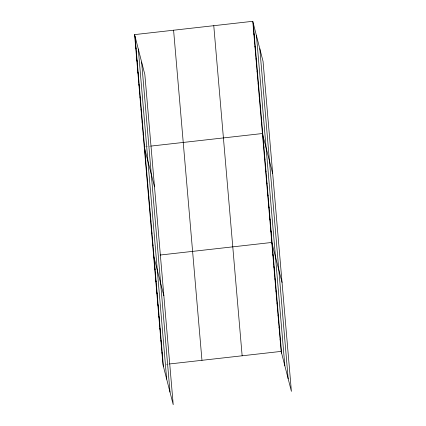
<?xml version="1.0" encoding="UTF-8"?>
<svg xmlns="http://www.w3.org/2000/svg" width="426" height="426" viewBox="0 0 426 426"><rect width="100%" height="100%" fill="white"/><g stroke="black" fill="none" stroke-linecap="round" stroke-linejoin="round"><path stroke-width="0.32" stroke-dasharray="2.13 1.6" d="M145.532 146.693L150.085 146.182M166.209 364.337L168.808 364.044"/><path stroke-width="0.64" d="M134.589 34.607L144.856 74.603L173.228 404.7L162.961 364.699L134.589 34.607L252.772 21.3L263.039 61.301L291.411 391.393L281.144 351.397L252.772 21.3M150.735 146.107L262.416 133.53L272.688 173.531M160.096 255.036L271.777 242.463L282.049 282.465M169.463 363.969L281.144 351.397M253.843 33.771L254.311 35.608M254.913 46.242L255.387 48.079M255.983 58.708L256.457 60.551M257.059 71.179L257.528 73.016M258.129 83.65L258.603 85.488M259.2 96.122L259.674 97.959M260.275 108.593L260.744 110.43M261.346 121.064L261.814 122.901M263.454 145.633L263.928 147.471M264.498 157.737L264.967 159.574M265.536 169.841L266.01 171.678M266.58 181.945L267.049 183.782M267.619 194.048L268.092 195.885M268.657 206.152L269.131 207.989M269.701 218.256L270.169 220.093M270.739 230.359L271.213 232.197M272.821 254.567L273.29 256.404M273.859 266.671L274.333 268.508M274.903 278.774L275.372 280.612M275.942 290.878L276.41 292.715M276.98 302.982L277.454 304.819M278.024 315.086L278.492 316.923M279.062 327.189L279.536 329.026M280.1 339.293L280.574 341.13M135.66 47.078L136.134 48.915M136.73 59.544L137.204 61.387M137.806 72.015L138.274 73.852M138.876 84.486L139.345 86.324M139.946 96.958L140.42 98.795M141.017 109.429L141.491 111.266M142.092 121.9L142.561 123.737M143.163 134.366L143.637 136.208M144.233 146.837L154.505 186.838M145.277 158.941L145.745 160.778M146.315 171.044L146.789 172.881M147.353 183.148L147.827 184.985M148.397 195.252L148.866 197.089M149.435 207.355L149.909 209.193M150.474 219.459L150.948 221.296M151.518 231.563L151.986 233.4M152.556 243.667L153.03 245.504M153.6 255.77L163.866 295.766M154.638 267.874L155.112 269.711M155.676 279.978L156.15 281.815M156.72 292.082L157.189 293.919M157.758 304.185L158.232 306.022M158.797 316.289L159.271 318.126M159.841 328.393L160.309 330.23M160.879 340.496L161.353 342.334M161.917 352.6L162.391 354.437M259.807 48.708L288.178 378.799M256.473 35.731L284.85 365.827M253.241 23.137L281.613 353.234M213.772 25.693L242.144 355.785M173.59 30.214L201.961 360.311M141.624 62.01L169.995 392.106M138.29 49.038L166.667 379.129M135.058 36.444L163.43 366.541"/></g></svg>
